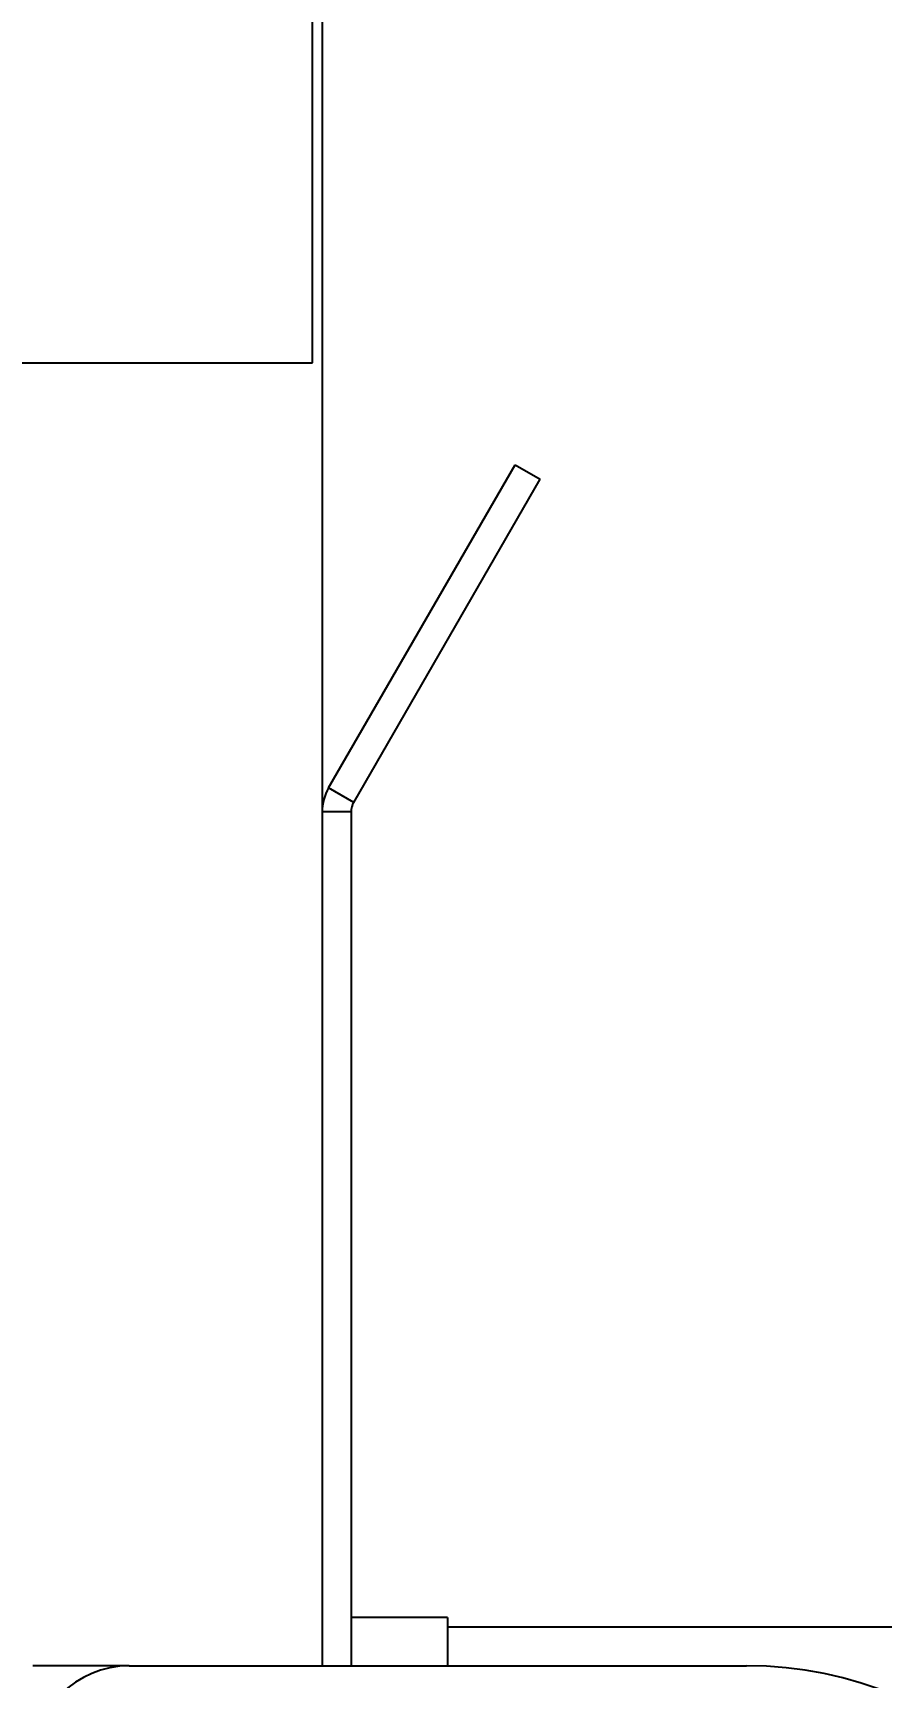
# Model space of a CAD drawing. Header units: millimetres. Extents: x 10 to 584, y 10 to 410.
# Drawn here: x 108.6 to 111.53, y 298.64 to 304.32 of the extents above; entities that cross this region are included whole.
import ezdxf

# ---------------------------------------------------------------- set-up
doc = ezdxf.new("R2010")
doc.units = ezdxf.units.MM
doc.layers.add('2', color=1, linetype='Continuous')
doc.styles.add('SLDTEXTSTYLE0', font='TXT', dxfattribs={"width": 0.7})
doc.dimstyles.new('SLDDIMSTYLE0', dxfattribs={"dimtxt": 3.5, "dimasz": 3.5, "dimexe": 0, "dimexo": 0.0625, "dimgap": 0.875, "dimtad": 1, "dimlfac": 15, "dimrnd": 1e-09, "dimzin": 12, "dimdsep": 46, "dimtxsty": 'SLDTEXTSTYLE0', "dimsah": 1, "dimcen": 0.09, "dimadec": 0, "dimazin": 3, "dimtfac": 1, "dimtofl": 0, "dimtmove": 0, "dimatfit": 3, "dimfxl": 0, "dimfrac": 2, "dimtolj": 1, "dimtzin": 12, "dimarcsym": 0})

# ---------------------------------------------------------------- blocks, each defined once
blk = doc.blocks.new('_D')
at = {"layer": '2', "color": 1}
for p, q in [((167.5018, 346.7783), (43.5018, 346.7783)), ((44.5018, 346.7783), (44.5018, 225.845)), ((181.5762, 225.845), (43.5018, 225.845))]:
    blk.add_line(p, q, dxfattribs=at)
for points in [[(44.5018, 346.7783), (43.9634, 343.2783), (45.0403, 343.2783)], [(44.5018, 225.845), (45.0403, 229.345), (43.9634, 229.345)]]:
    blk.add_solid(points, dxfattribs=at)
at = {"layer": '2', "color": 1, "insert": (39.9901, 278.6627), "char_height": 3.5, "attachment_point": 1, "rotation": 90, "style": 'SLDTEXTSTYLE0'}
blk.add_mtext('1814', dxfattribs=at)

msp = doc.modelspace()

# ---------------------------------------------------------------- linework, layer by layer
at = {"color": 7, "linetype": 'Continuous', "lineweight": 25}
for p, q in [((109.60183, 335.17831), (109.60183, 298.67831)), ((109.56849, 303.17831), (109.56849, 304.51165)), ((105.10183, 303.17831), (109.56849, 303.17831)), ((109.62415, 301.71045), (110.26849, 302.82648)), ((110.26849, 302.82648), (110.35509, 302.77648)), ((109.71076, 301.66045), (110.35509, 302.77648)), ((109.71076, 301.66045), (109.62415, 301.71045)), ((109.70183, 301.62712), (109.60183, 301.62712)), ((109.60183, 301.62712), (109.60183, 298.67831)), ((109.70183, 301.62712), (109.70183, 298.67831)), ((110.03516, 298.84498), (109.70183, 298.84498)), ((110.03516, 298.84498), (110.03516, 298.67831)), ((113.06849, 298.81165), (110.03516, 298.81165)), ((108.93516, 298.67831), (108.60183, 298.67831)), ((108.93516, 298.67831), (111.06849, 298.67831))]:
    msp.add_line(p, q, dxfattribs=at)
for centre, radius, start, end in [((109.76849, 301.62712), 0.16667, 150, 180), ((109.76849, 301.62712), 0.06667, 150, 180), ((108.93516, 298.34498), 0.33333, 90, 180), ((111.06849, 297.34498), 1.33333, 0, 90)]:
    msp.add_arc(centre, radius, start, end, dxfattribs=at)

# ---------------------------------------------------------------- dimensions: what is measured, and where the dimension line sits
at = {"layer": '2', "color": 1}
dim = msp.add_linear_dim(base=(44.50183, 225.84498), p1=(168.50183, 346.77832), p2=(182.57616, 225.84498), angle=90, dimstyle='SLDDIMSTYLE0', dxfattribs=at)
dim.commit()
dim.dimension.update_dxf_attribs({"geometry": '_D', "text_midpoint": (44.50183, 284.48628), "dimtype": 160})

doc.saveas('drawing.dxf')
